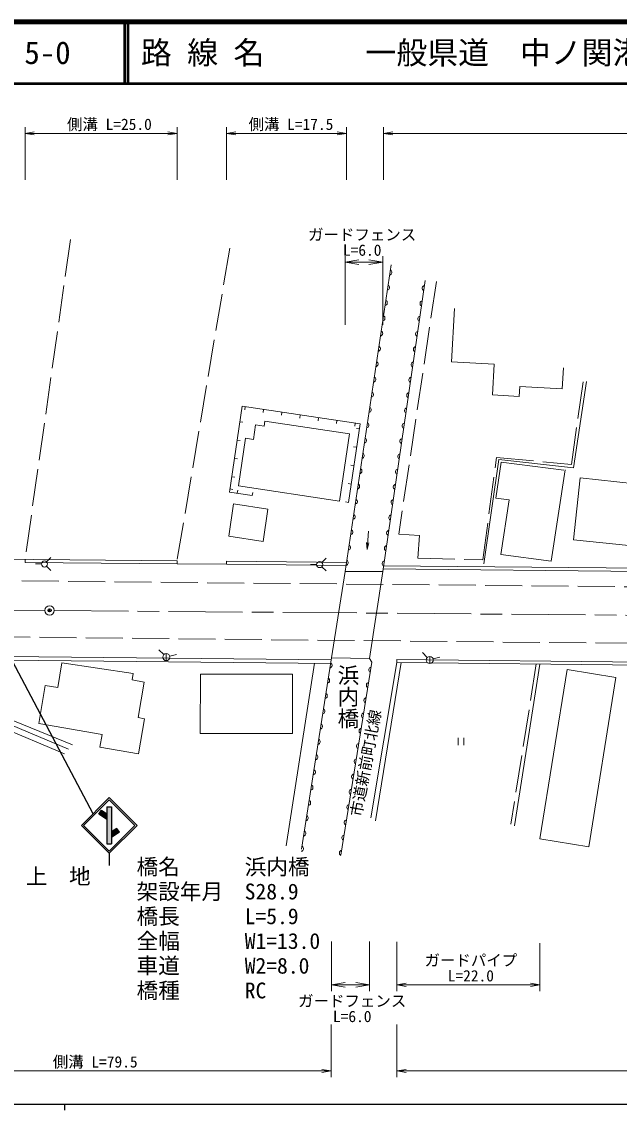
# Model space of a CAD drawing. Units: millimetres, scale not verified. Extents: x 40000 to 680000, y 20000 to 380000.
# Drawn here: x 161094 to 257816, y 204000 to 380000 of the extents above; entities that cross this region are included whole.
import ezdxf
from ezdxf.enums import TextEntityAlignment as Align

# ---------------------------------------------------------------- set-up
doc = ezdxf.new("R2010")
doc.units = ezdxf.units.MM
doc.header["$LTSCALE"] = 1000
doc.header["$PDMODE"] = 32
doc.header["$PDSIZE"] = 500
doc.linetypes.add('CHAIN', pattern=[18.5, 12, -1.5, 3.5, -1.5])
doc.linetypes.add('DASHED', pattern=[7.5, 6, -1.5])
for name, color, linetype, lineweight in [('M-BGD', 7, 'Continuous', 13), ('M-BGD-EXST', 7, 'Continuous', 13), ('M-BMK', 2, 'CHAIN', 13), ('M-BMK-SRVR', 3, 'Continuous', 13), ('M-STR-HTXT', 7, 'Continuous', 13), ('M-STR-STR1', 1, 'Continuous', 13), ('M-STR-STRC', 7, 'Continuous', 25), ('M-TTL', 2, 'Continuous', 140), ('M-TTL-BAND', 7, 'Continuous', 25), ('M-TTL-LINE', 7, 'Continuous', 50), ('M-TTL-TXT', 7, 'Continuous', 13)]:
    doc.layers.add(name, color=color, linetype=linetype, lineweight=lineweight)
doc.layers.add('M-BMK-HTXT', color=7, linetype='Continuous')
doc.layers.add('M-OTRS', color=6, linetype='Continuous')
doc.styles.add('@ＭＳ ゴシック', font='')
doc.styles.add('ＭＳ ゴシック', font='')
doc.styles.get('@ＭＳ ゴシック').set_extended_font_data('@MS Gothic')
doc.styles.get('ＭＳ ゴシック').set_extended_font_data('MS Gothic')

# ---------------------------------------------------------------- blocks, each defined once
blk = doc.blocks.new('open_arrow')
at = {"color": 0, "linetype": 'Continuous', "lineweight": -2}
blk.add_lwpolyline([(7.5, 1.25), (0, 0), (7.5, -1.25)], dxfattribs=at)

msp = doc.modelspace()

# ---------------------------------------------------------------- hatches: boundary and pattern name
at = {"layer": 'M-STR-STRC'}
for points in [[(174885, 251031), (174885, 251933), (174012, 252515), (173596, 251891)], [(175635, 247058), (175635, 248092), (175635, 248993), (175635, 253035), (174885, 253036), (174885, 251933), (174885, 251031), (174885, 247058)], [(176924, 248951), (176508, 249575), (175635, 248993), (175635, 248092)]]:
    msp.add_hatch(color=256, dxfattribs=at).paths.add_polyline_path(points)

# ---------------------------------------------------------------- linework, layer by layer
at = {"layer": 'M-BGD', "linetype": 'DASHED'}
for p, q in [((168987, 344776), (161632, 293088)), ((194765, 343369), (186239, 292851)), ((228217, 338010), (222121, 297165)), ((250071, 308430), (252066, 322518)), ((235708, 292994), (237969, 309540)), ((237969, 309540), (250071, 308430)), ((222121, 297165), (225478, 296929)), ((225478, 296929), (225216, 293283)), ((225216, 293283), (235708, 292994)), ((339595, 287880), (132590, 289866)), ((334968, 278743), (133333, 280775)), ((244385, 276155), (240282, 250252))]:
    msp.add_line(p, q, dxfattribs=at)
at = {"layer": 'M-BGD'}
for p, q in [((213426, 291134), (220900, 340710)), ((226405, 338182), (219541, 291106)), ((231126, 333637), (230659, 325008)), ((230659, 325008), (237582, 324633)), ((237582, 324633), (237313, 319655)), ((248770, 324027), (248587, 320635)), ((241724, 321007), (241638, 319421)), ((241724, 321007), (248587, 320635)), ((252512, 321856), (250407, 307884)), ((237313, 319655), (241638, 319421)), ((196782, 317823), (194713, 303961)), ((196782, 317823), (215879, 314974)), ((197276, 317750), (197203, 317255)), ((200244, 317307), (200170, 316812)), ((203211, 316864), (203137, 316370)), ((196409, 315324), (196903, 315250)), ((200429, 315412), (200311, 314618)), ((200429, 315412), (214166, 313363)), ((206178, 316421), (206104, 315927)), ((209145, 315979), (209071, 315484)), ((212112, 315536), (212038, 315041)), ((215079, 315093), (215005, 314599)), ((198960, 314820), (198611, 312480)), ((198960, 314820), (200311, 314618)), ((214166, 313363), (212546, 302505)), ((215879, 314974), (213986, 302290)), ((215263, 314232), (215757, 314159)), ((195966, 312357), (196461, 312283)), ((197338, 312670), (196185, 304946)), ((197338, 312670), (198611, 312480)), ((214820, 311265), (215315, 311192)), ((195523, 309390), (196018, 309316)), ((214377, 308298), (214872, 308224)), ((238322, 309235), (235875, 292350)), ((238720, 308789), (237824, 302991)), ((250407, 307884), (238322, 309235)), ((238720, 308789), (248832, 307469)), ((195081, 306423), (195575, 306349)), ((249058, 307548), (246779, 292800)), ((251482, 306242), (250434, 296241)), ((251482, 306242), (260418, 305305)), ((196185, 304946), (212546, 302505)), ((213935, 305331), (214429, 305257)), ((194713, 303961), (198420, 303408)), ((194787, 304456), (195282, 304382)), ((195987, 303771), (196061, 304266)), ((198420, 303408), (198493, 303902)), ((237824, 302991), (240021, 302704)), ((195396, 302029), (194595, 296843)), ((195396, 302029), (200949, 301171)), ((200949, 301171), (200148, 295985)), ((213492, 302364), (213986, 302290)), ((240021, 302704), (238654, 293861)), ((217020, 294656), (217225, 297649)), ((194595, 296843), (200148, 295985)), ((250434, 296241), (259370, 295304)), ((186239, 292851), (130798, 293384)), ((161627, 292588), (161632, 293088)), ((186234, 292351), (161627, 292588)), ((186234, 292351), (186239, 292851)), ((186234, 292351), (194234, 292275)), ((194234, 292275), (194239, 292775)), ((213570, 292089), (194234, 292275)), ((213645, 292588), (194239, 292775)), ((238654, 293861), (246779, 292800)), ((219671, 291531), (265446, 291091)), ((219676, 292031), (265450, 291591)), ((128856, 278083), (168027, 261623)), ((168660, 262387), (130483, 278342)), ((158625, 276783), (211076, 276246)), ((158633, 277383), (211169, 276845)), ((166911, 272357), (167594, 276328)), ((167594, 276328), (179156, 274624)), ((206395, 246222), (211218, 277159)), ((217773, 276463), (212749, 245235)), ((217412, 277065), (217773, 276463)), ((217629, 251297), (221803, 276383)), ((222490, 276376), (218341, 250808)), ((221803, 276383), (221808, 276883)), ((221803, 276383), (293064, 275594)), ((221808, 276883), (293069, 276094)), ((178975, 273574), (179156, 274624)), ((208461, 276273), (203893, 246746)), ((240868, 249994), (244970, 276149)), ((244981, 247857), (249392, 275266)), ((249392, 275266), (257276, 273997)), ((178975, 273574), (180916, 273240)), ((179926, 267487), (180916, 273240)), ((190005, 274517), (189993, 264915)), ((190005, 274517), (204948, 274498)), ((204948, 274498), (204936, 264897)), ((252865, 246588), (257276, 273997)), ((163846, 266529), (164908, 272702)), ((164908, 272702), (166911, 272357)), ((156865, 268148), (169318, 263063)), ((163846, 266529), (174112, 264762)), ((179926, 267487), (180945, 267311)), ((179967, 261626), (180945, 267311)), ((173756, 262695), (174112, 264762)), ((189993, 264915), (204936, 264897)), ((173756, 262695), (179967, 261626)), ((244981, 247857), (252865, 246588))]:
    msp.add_line(p, q, dxfattribs=at)
for centre, start, end in [((220576, 339495), 279.91872, 62.93427), ((220203, 337023), 279.91872, 62.93427), ((226363, 336925), 100.19655, 243.2121), ((219831, 334551), 279.91872, 62.93427), ((226002, 334451), 100.19655, 243.2121), ((219458, 332079), 279.91872, 62.93427), ((225641, 331977), 100.19655, 243.2121), ((219085, 329607), 279.91872, 62.93427), ((225281, 329503), 100.19655, 243.2121), ((218713, 327135), 279.91872, 62.93427), ((224920, 327029), 100.19655, 243.2121), ((218340, 324663), 279.91872, 62.93427), ((224559, 324556), 100.19655, 243.2121), ((217967, 322191), 279.91872, 62.93427), ((224198, 322082), 100.19655, 243.2121), ((217594, 319718), 279.91872, 62.93427), ((223838, 319608), 100.19655, 243.2121), ((217222, 317246), 279.91872, 62.93427), ((223477, 317134), 100.19655, 243.2121), ((216849, 314774), 279.91872, 62.93427), ((223116, 314660), 100.19655, 243.2121), ((216476, 312302), 279.91872, 62.93427), ((222756, 312186), 100.19655, 243.2121), ((216104, 309830), 279.91872, 62.93427), ((222395, 309713), 100.19655, 243.2121), ((215731, 307358), 279.91872, 62.93427), ((222034, 307239), 100.19655, 243.2121), ((215358, 304886), 279.91872, 62.93427), ((221673, 304765), 100.19655, 243.2121), ((214986, 302414), 279.91872, 62.93427), ((221313, 302291), 100.19655, 243.2121), ((214613, 299942), 279.91872, 62.93427), ((220952, 299817), 100.19655, 243.2121), ((214240, 297470), 279.91872, 62.93427), ((220591, 297343), 100.19655, 243.2121), ((213868, 294998), 279.91872, 62.93427), ((220231, 294869), 100.19655, 243.2121), ((213495, 292526), 279.91872, 62.93427), ((219870, 292396), 100.19655, 243.2121), ((210888, 275945), 279.63132, 62.64687), ((217712, 275206), 99.35281, 242.36836), ((210503, 273475), 279.63132, 62.64687), ((217315, 272738), 99.35281, 242.36836), ((210118, 271005), 279.63132, 62.64687), ((216918, 270270), 99.35281, 242.36836), ((209733, 268534), 279.63132, 62.64687), ((216521, 267802), 99.35281, 242.36836), ((209348, 266064), 279.63132, 62.64687), ((216124, 265333), 99.35281, 242.36836), ((208963, 263594), 279.63132, 62.64687), ((215727, 262865), 99.35281, 242.36836), ((208577, 261124), 279.63132, 62.64687), ((215330, 260397), 99.35281, 242.36836), ((208192, 258654), 279.63132, 62.64687), ((214932, 257929), 99.35281, 242.36836), ((207807, 256184), 279.63132, 62.64687), ((214535, 255460), 99.35281, 242.36836), ((207422, 253713), 279.63132, 62.64687), ((214138, 252992), 99.35281, 242.36836), ((207037, 251243), 279.63132, 62.64687), ((213741, 250524), 99.35281, 242.36836), ((206652, 248773), 279.63132, 62.64687), ((213344, 248056), 99.35281, 242.36836), ((206267, 246303), 279.63132, 62.64687), ((212947, 245587), 99.35281, 242.36836)]:
    msp.add_arc(centre, 439, start, end, dxfattribs=at)
at = {"layer": 'M-BGD-EXST'}
for p, q in [((164284, 292327), (163300, 292327)), ((165123, 292675), (165818, 293370)), ((208824, 292235), (207840, 292235)), ((209663, 292582), (210359, 293278)), ((165123, 291980), (165818, 291284)), ((209663, 291887), (210359, 291192)), ((184092, 277666), (183292, 278466)), ((184492, 277832), (184492, 276700)), ((185039, 277413), (186132, 277705)), ((226746, 277216), (225946, 278016)), ((227146, 277382), (227146, 276251)), ((227692, 276963), (228785, 277256)), ((231754, 264222), (231754, 263011)), ((232662, 264222), (232662, 263011))]:
    msp.add_line(p, q, dxfattribs=at)
for centre, radius in [((164775, 292327), 492), ((209315, 292235), 492), ((184492, 277266), 566), ((227146, 276816), 566)]:
    msp.add_circle(centre, radius, dxfattribs=at)
at = {"layer": 'M-BMK'}
for p, q in [((66492, 285828), (164853, 284825)), ((166353, 284811), (264628, 283990))]:
    msp.add_line(p, q, dxfattribs=at)
at = {"layer": 'M-BMK-SRVR'}
msp.add_circle((165603, 284818), 750, dxfattribs=at)
at = {"layer": 'M-OTRS'}
msp.add_point((165603, 284818), dxfattribs=at)
at = {"layer": 'M-STR-HTXT'}
for p, q in [((161627, 354459), (161627, 362959)), ((186234, 354459), (186234, 362959)), ((194239, 354459), (194239, 362959)), ((213645, 354459), (213645, 362959)), ((219672, 354459), (219672, 362959)), ((161627, 361959), (186234, 361959)), ((194239, 361959), (213645, 361959)), ((219672, 361959), (370603, 361959)), ((213426, 331010), (213426, 342109)), ((213426, 341109), (215676, 341484)), ((219541, 341109), (217291, 341484)), ((219541, 331010), (219541, 342109)), ((213426, 341109), (215676, 340734)), ((213426, 341109), (219541, 341109)), ((219541, 341109), (217291, 340734)), ((211218, 231290), (211218, 223277)), ((217412, 231290), (217412, 223277)), ((221803, 231246), (221803, 223277)), ((244970, 231013), (244970, 223277)), ((211218, 224277), (217412, 224277)), ((221803, 224277), (244970, 224277)), ((211169, 217856), (211169, 209356)), ((221803, 217856), (221803, 209356)), ((131784, 210356), (211169, 210356)), ((221803, 210356), (327351, 210356))]:
    msp.add_line(p, q, dxfattribs=at)
at = {"layer": 'M-STR-STR1'}
for p, q in [((211218, 277159), (213426, 291134)), ((213426, 291134), (219541, 291106)), ((219541, 291106), (217412, 277065)), ((211218, 277159), (217412, 277065))]:
    msp.add_line(p, q, dxfattribs=at)
at = {"layer": 'M-STR-STRC'}
for p, q in [((172656, 251942), (157524, 280394)), ((170761, 250047), (175261, 254547)), ((171114, 250047), (175261, 254193)), ((179761, 250047), (175261, 254547)), ((179407, 250047), (175261, 254193)), ((173596, 251891), (174012, 252515)), ((174885, 251031), (173596, 251891)), ((174012, 252515), (174885, 251933)), ((174885, 253036), (174885, 247058)), ((174885, 253036), (175635, 253035)), ((175635, 253035), (175635, 247058)), ((170761, 250047), (175261, 245546)), ((171114, 250047), (175261, 245900)), ((175261, 245900), (179407, 250047)), ((175261, 245547), (179761, 250047)), ((176508, 249575), (175635, 248993)), ((176924, 248951), (175635, 248092)), ((176924, 248951), (176508, 249575)), ((174885, 247058), (175635, 247058)), ((175261, 245546), (175261, 243546))]:
    msp.add_line(p, q, dxfattribs=at)
at = {"layer": 'M-TTL'}
msp.add_line((680000, 380000), (40000, 380000), dxfattribs=at)
at = {"layer": 'M-TTL-BAND'}
for p, q in [((40000, 205000), (579000, 205000)), ((168000, 205000), (168000, 204000))]:
    msp.add_line(p, q, dxfattribs=at)
at = {"layer": 'M-TTL-LINE'}
for p, q in [((177750, 380000), (177750, 370000)), ((178250, 380000), (178250, 370000)), ((40000, 370000), (680000, 370000))]:
    msp.add_line(p, q, dxfattribs=at)

# ---------------------------------------------------------------- block references
at = {"layer": 'M-BGD', "xscale": 150, "yscale": 150, "rotation": 86.1}
msp.add_blockref('open_arrow', (217020, 294656), dxfattribs=at)
at = {"layer": 'M-STR-HTXT'}
for p, xscale, yscale in [((161627, 361959), 200, 200), ((194239, 361959), 200, 200), ((219672, 361959), 200, 200), ((211218, 224277), 300, 300), ((221803, 224277), 200, 200), ((221803, 210356), 200, 200)]:
    msp.add_blockref('open_arrow', p, dxfattribs=dict(at, xscale=xscale, yscale=yscale))
at = {"layer": 'M-STR-HTXT', "rotation": 180}
for p, xscale, yscale in [((186234, 361959), 200, 200), ((213645, 361959), 200, 200), ((217412, 224277), 300, 300), ((244970, 224277), 200, 200), ((211169, 210356), 200, 200)]:
    msp.add_blockref('open_arrow', p, dxfattribs=dict(at, xscale=xscale, yscale=yscale))

# ---------------------------------------------------------------- texts
at = {"layer": 'M-BMK-HTXT'}
for s, height, rotation, style, p in [('浜内橋', 2566, 270, '@ＭＳ ゴシック', (211880, 276126)), ('市道新前町北線', 1833, 79.428, 'ＭＳ ゴシック', (216611, 251269))]:
    msp.add_text(s, height=height, rotation=rotation, dxfattribs=dict(at, style=style)).set_placement(p, align=Align.BOTTOM_LEFT)
at = {"layer": 'M-BMK-HTXT', "style": 'ＭＳ ゴシック'}
msp.add_text('上\u3000地', height=2566, dxfattribs=at).set_placement((161744, 239772), align=Align.BOTTOM_LEFT)
at = {"layer": 'M-STR-HTXT', "style": 'ＭＳ ゴシック'}
for s, p in [('側溝 L=25.0', (175282, 361959)), ('側溝 L=17.5', (204668, 361959)), ('ガードフェンス', (216202, 344109)), ('L=6.0', (216202, 341609)), ('ガードパイプ', (233793, 226777)), ('L=22.0', (233793, 224277)), ('ガードフェンス', (214590, 220201)), ('L=6.0', (214590, 217701)), ('側溝 L=79.5', (172985, 210356))]:
    msp.add_text(s, height=1833, dxfattribs=at).set_placement(p, align=Align.BOTTOM_CENTER)
for s, p in [('橋名\u3000\u3000\u3000浜内橋', (179686, 244649)), ('架設年月\u3000S28.9', (179686, 240649)), ('橋長\u3000\u3000\u3000L=5.9', (179686, 236649)), ('全幅\u3000\u3000\u3000W1=13.0', (179686, 232649)), ('車道\u3000\u3000\u3000W2=8.0', (179686, 228649)), ('橋種\u3000\u3000\u3000RC', (179686, 224649))]:
    msp.add_text(s, height=2566, dxfattribs=at).set_placement(p, align=Align.TOP_LEFT)
at = {"layer": 'M-TTL-TXT', "style": 'ＭＳ ゴシック'}
for s, p in [('5-0', (161521, 375000)), ('路 線 名', (180380, 375000)), ('一般県道\u3000中ノ関港新田線', (216734, 375000))]:
    msp.add_text(s, height=3666, dxfattribs=at).set_placement(p, align=Align.MIDDLE_LEFT)

doc.saveas('drawing.dxf')
